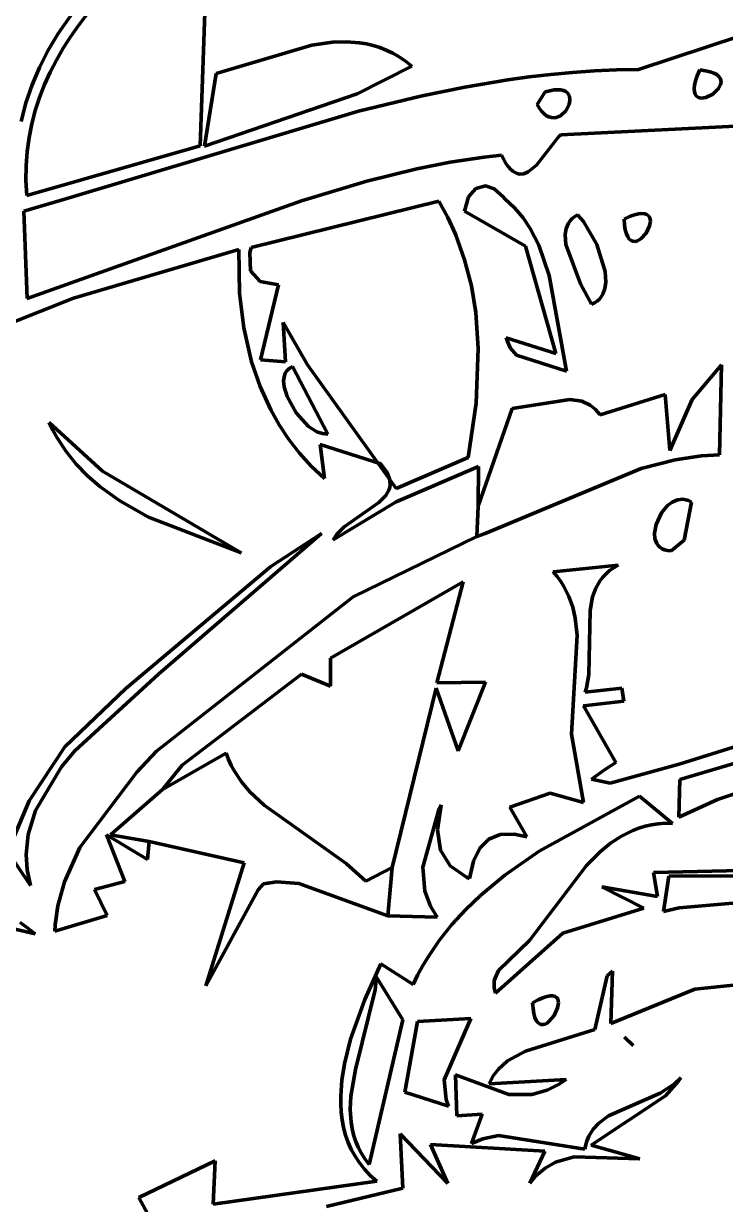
# Model space of a CAD drawing. Header units: millimetres. Extents: x 0 to 10.4, y 0 to 8.2.
# Drawn here: x 7.062 to 7.575, y 4.18 to 5.044 of the extents above; entities that cross this region are included whole.
import ezdxf

# ---------------------------------------------------------------- set-up
doc = ezdxf.new("R2010")
doc.units = ezdxf.units.MM
for name, color, linetype, lineweight in [('color#000000ff', 7, 'CONTINUOUS', 100), ('color#929292ff', 7, 'CONTINUOUS', 100), ('color#ffffffff', 7, 'CONTINUOUS', 100)]:
    doc.layers.add(name, color=color, linetype=linetype, lineweight=lineweight)

msp = doc.modelspace()

# ---------------------------------------------------------------- linework, layer by layer
at = {"layer": 'color#000000ff'}
for p, q in [((7.19084, 4.95474), (7.19526, 5.08008)), ((7.08698, 5.03681), (7.09914, 5.05427)), ((7.10807, 5.05089), (7.10192, 5.04283)), ((7.10192, 5.04283), (7.09613, 5.03458)), ((7.07979, 5.02467), (7.08698, 5.03681)), ((7.09613, 5.03458), (7.09071, 5.02613)), ((7.28767, 5.03056), (7.27253, 5.02838)), ((7.2977, 5.03091), (7.28767, 5.03056)), ((7.30763, 5.03018), (7.2977, 5.03091)), ((7.31255, 5.02936), (7.30763, 5.03018)), ((7.31744, 5.0282), (7.31255, 5.02936)), ((7.58632, 5.03517), (7.51159, 5.01068)), ((7.07342, 5.01216), (7.07979, 5.02467)), ((7.09071, 5.02613), (7.0857, 5.01747)), ((7.27253, 5.02838), (7.20253, 5.0077)), ((7.3223, 5.02669), (7.31744, 5.0282)), ((7.32712, 5.02481), (7.3223, 5.02669)), ((7.33189, 5.02253), (7.32712, 5.02481)), ((7.33662, 5.01983), (7.33189, 5.02253)), ((7.06796, 4.99929), (7.07342, 5.01216)), ((7.0857, 5.01747), (7.08112, 5.0086)), ((7.3058, 4.99267), (7.34592, 5.01309)), ((7.3413, 5.01669), (7.33662, 5.01983)), ((7.34592, 5.01309), (7.3413, 5.01669)), ((7.08112, 5.0086), (7.077, 4.99952)), ((7.20253, 5.0077), (7.1941, 4.95445)), ((7.43176, 5.00513), (7.41597, 5.00296)), ((7.44759, 5.00697), (7.43176, 5.00513)), ((7.46349, 5.00846), (7.44759, 5.00697)), ((7.47946, 5.00959), (7.46349, 5.00846)), ((7.49549, 5.01034), (7.47946, 5.00959)), ((7.51159, 5.01068), (7.49549, 5.01034)), ((7.06348, 4.98608), (7.06796, 4.99929)), ((7.077, 4.99952), (7.07337, 4.99021)), ((7.38457, 4.99771), (7.35337, 4.99138)), ((7.41597, 5.00296), (7.38457, 4.99771)), ((7.44336, 4.99415), (7.44689, 4.99509)), ((7.44689, 4.99509), (7.44999, 4.99563)), ((7.44999, 4.99563), (7.45268, 4.99581)), ((7.45268, 4.99581), (7.45497, 4.99564)), ((7.45497, 4.99564), (7.45689, 4.99518)), ((7.45689, 4.99518), (7.45845, 4.99445)), ((7.06005, 4.97255), (7.06348, 4.98608)), ((7.07337, 4.99021), (7.07026, 4.98068)), ((7.1941, 4.95445), (7.3058, 4.99267)), ((7.35337, 4.99138), (7.30687, 4.98021)), ((7.43764, 4.98493), (7.44336, 4.99415)), ((7.45845, 4.99445), (7.45967, 4.99349)), ((7.45967, 4.99349), (7.46057, 4.99234)), ((7.46057, 4.99234), (7.46116, 4.99102)), ((7.46152, 4.98806), (7.46088, 4.98486)), ((7.46116, 4.99102), (7.46152, 4.98806)), ((7.07026, 4.98068), (7.0677, 4.97091)), ((7.30687, 4.98021), (7.09255, 4.91589)), ((7.43926, 4.9821), (7.43764, 4.98493)), ((7.44095, 4.97982), (7.43926, 4.9821)), ((7.44268, 4.97804), (7.44095, 4.97982)), ((7.44443, 4.97673), (7.44268, 4.97804)), ((7.45839, 4.98028), (7.45449, 4.97676)), ((7.46088, 4.98486), (7.45839, 4.98028)), ((7.0677, 4.97091), (7.06571, 4.9609)), ((7.44619, 4.97586), (7.44443, 4.97673)), ((7.44794, 4.97538), (7.44619, 4.97586)), ((7.44967, 4.97527), (7.44794, 4.97538)), ((7.45135, 4.97548), (7.44967, 4.97527)), ((7.45449, 4.97676), (7.45135, 4.97548)), ((7.45475, 4.9627), (7.60858, 4.97042)), ((7.06571, 4.9609), (7.06432, 4.95064)), ((7.437, 4.94065), (7.4535, 4.96148)), ((7.4535, 4.96148), (7.45475, 4.9627)), ((7.06403, 4.91833), (7.19084, 4.95474)), ((7.06432, 4.95064), (7.06356, 4.94013)), ((7.37396, 4.94273), (7.3988, 4.94649)), ((7.3988, 4.94649), (7.41134, 4.94793)), ((7.41134, 4.94793), (7.41304, 4.94465)), ((7.41304, 4.94465), (7.41472, 4.94187)), ((7.06356, 4.94013), (7.06345, 4.92936)), ((7.313, 4.92896), (7.3494, 4.93791)), ((7.3494, 4.93791), (7.37396, 4.94273)), ((7.41472, 4.94187), (7.4164, 4.93955)), ((7.4164, 4.93955), (7.41807, 4.93767)), ((7.41807, 4.93767), (7.41972, 4.93621)), ((7.41972, 4.93621), (7.42136, 4.93514)), ((7.42136, 4.93514), (7.42299, 4.93443)), ((7.42299, 4.93443), (7.4246, 4.93408)), ((7.4246, 4.93408), (7.42779, 4.93429)), ((7.42779, 4.93429), (7.43092, 4.93559)), ((7.43092, 4.93559), (7.437, 4.94065)), ((7.06345, 4.92936), (7.06403, 4.91833)), ((7.26515, 4.91448), (7.313, 4.92896)), ((7.38729, 4.91728), (7.38443, 4.90691)), ((7.39265, 4.92356), (7.38729, 4.91728)), ((7.39965, 4.92538), (7.39265, 4.92356)), ((7.40609, 4.92323), (7.39965, 4.92538)), ((7.41256, 4.9175), (7.40609, 4.92323)), ((7.41381, 4.91591), (7.41256, 4.9175)), ((7.09255, 4.91589), (7.06198, 4.90703)), ((7.06445, 4.84301), (7.26515, 4.91448)), ((7.36563, 4.91428), (7.22813, 4.88033)), ((7.37214, 4.90232), (7.36563, 4.91428)), ((7.42102, 4.90924), (7.41381, 4.91591)), ((7.42721, 4.90203), (7.42102, 4.90924)), ((7.06198, 4.90703), (7.06445, 4.84301)), ((7.37773, 4.89011), (7.37214, 4.90232)), ((7.38443, 4.90691), (7.42892, 4.8812)), ((7.43247, 4.89433), (7.42721, 4.90203)), ((7.46175, 4.89995), (7.46053, 4.89819)), ((7.46325, 4.90155), (7.46175, 4.89995)), ((7.46503, 4.90299), (7.46325, 4.90155)), ((7.46712, 4.90426), (7.46503, 4.90299)), ((7.47145, 4.89928), (7.46712, 4.90426)), ((7.50518, 4.90289), (7.50108, 4.90109)), ((7.50108, 4.90109), (7.50143, 4.89678)), ((7.50871, 4.90413), (7.50518, 4.90289)), ((7.51171, 4.90485), (7.50871, 4.90413)), ((7.51422, 4.9051), (7.51171, 4.90485)), ((7.51625, 4.90494), (7.51422, 4.9051)), ((7.51784, 4.9044), (7.51625, 4.90494)), ((7.51902, 4.90354), (7.51784, 4.9044)), ((7.51982, 4.9024), (7.51902, 4.90354)), ((7.52027, 4.90104), (7.51982, 4.9024)), ((7.52039, 4.8995), (7.52027, 4.90104)), ((7.43884, 4.88199), (7.43247, 4.89433)), ((7.45886, 4.89427), (7.45811, 4.88987)), ((7.46053, 4.89819), (7.45886, 4.89427)), ((7.48121, 4.88244), (7.47145, 4.89928)), ((7.50143, 4.89678), (7.50202, 4.89322)), ((7.50202, 4.89322), (7.50283, 4.89036)), ((7.51723, 4.89085), (7.5198, 4.89609)), ((7.5198, 4.89609), (7.52039, 4.8995)), ((7.38447, 4.87139), (7.37773, 4.89011)), ((7.45811, 4.88987), (7.45848, 4.88261)), ((7.45848, 4.88261), (7.46918, 4.85383)), ((7.48725, 4.86283), (7.48121, 4.88244)), ((7.50283, 4.89036), (7.50382, 4.88814)), ((7.50382, 4.88814), (7.50496, 4.88652)), ((7.50496, 4.88652), (7.50622, 4.88544)), ((7.50622, 4.88544), (7.50758, 4.88487)), ((7.50758, 4.88487), (7.50901, 4.88476)), ((7.50901, 4.88476), (7.51046, 4.88505)), ((7.51046, 4.88505), (7.51336, 4.88664)), ((7.51336, 4.88664), (7.51723, 4.89085)), ((7.21928, 4.87897), (7.09813, 4.84314)), ((7.21982, 4.84689), (7.21928, 4.87897)), ((7.22813, 4.88033), (7.22736, 4.87661)), ((7.22736, 4.87661), (7.22785, 4.86324)), ((7.42892, 4.8812), (7.45127, 4.80273)), ((7.44625, 4.85982), (7.43884, 4.88199)), ((7.38937, 4.85225), (7.38447, 4.87139)), ((7.22785, 4.86324), (7.23482, 4.85541)), ((7.45889, 4.7898), (7.44625, 4.85982)), ((7.4877, 4.85497), (7.48725, 4.86283)), ((7.23482, 4.85541), (7.24827, 4.85311)), ((7.24827, 4.85311), (7.23506, 4.79811)), ((7.39258, 4.83277), (7.38937, 4.85225)), ((7.46918, 4.85383), (7.47731, 4.83895)), ((7.48553, 4.84607), (7.48705, 4.85024)), ((7.48705, 4.85024), (7.4877, 4.85497)), ((7.09813, 4.84314), (7.04932, 4.8237)), ((7.22291, 4.82146), (7.21982, 4.84689)), ((7.47731, 4.83895), (7.47951, 4.83993)), ((7.47951, 4.83993), (7.48142, 4.84115)), ((7.48142, 4.84115), (7.48305, 4.84259)), ((7.48305, 4.84259), (7.48441, 4.84423)), ((7.48441, 4.84423), (7.48553, 4.84607)), ((7.39446, 4.80643), (7.39258, 4.83277)), ((7.2533, 4.79654), (7.25156, 4.82544)), ((7.25156, 4.82544), (7.26959, 4.79434)), ((7.22861, 4.79665), (7.22291, 4.82146)), ((7.45127, 4.80273), (7.41495, 4.81428)), ((7.41495, 4.81428), (7.41548, 4.81218)), ((7.39284, 4.7665), (7.39446, 4.80643)), ((7.41548, 4.81218), (7.4178, 4.80681)), ((7.4178, 4.80681), (7.4224, 4.80152)), ((7.23473, 4.77868), (7.22861, 4.79665)), ((7.23506, 4.79811), (7.2533, 4.79654)), ((7.4224, 4.80152), (7.45889, 4.7898)), ((7.25319, 4.78827), (7.25255, 4.78655)), ((7.2541, 4.7898), (7.25319, 4.78827)), ((7.25529, 4.79114), (7.2541, 4.7898)), ((7.25677, 4.79225), (7.25529, 4.79114)), ((7.25856, 4.79313), (7.25677, 4.79225)), ((7.28429, 4.74382), (7.25856, 4.79313)), ((7.26959, 4.79434), (7.33436, 4.704)), ((7.57235, 4.79457), (7.55096, 4.76904)), ((7.57101, 4.7286), (7.57235, 4.79457)), ((7.24253, 4.76144), (7.23473, 4.77868)), ((7.25255, 4.78655), (7.25202, 4.78266)), ((7.25202, 4.78266), (7.2524, 4.77829)), ((7.2524, 4.77829), (7.25448, 4.77119)), ((7.25448, 4.77119), (7.26108, 4.75926)), ((7.5311, 4.77276), (7.48358, 4.75792)), ((7.53469, 4.73183), (7.5311, 4.77276)), ((7.24871, 4.75043), (7.24253, 4.76144)), ((7.38692, 4.72668), (7.39284, 4.7665)), ((7.41917, 4.76259), (7.39425, 4.69099)), ((7.46137, 4.76911), (7.41917, 4.76259)), ((7.47017, 4.76776), (7.46137, 4.76911)), ((7.47628, 4.76489), (7.47017, 4.76776)), ((7.48006, 4.76191), (7.47628, 4.76489)), ((7.48358, 4.75792), (7.48006, 4.76191)), ((7.55096, 4.76904), (7.53469, 4.73183)), ((7.26108, 4.75926), (7.27023, 4.74938)), ((7.08048, 4.75213), (7.11949, 4.71663)), ((7.0832, 4.74652), (7.08048, 4.75213)), ((7.08617, 4.74113), (7.0832, 4.74652)), ((7.25571, 4.73987), (7.24871, 4.75043)), ((7.27023, 4.74938), (7.27628, 4.7455)), ((7.27628, 4.7455), (7.28034, 4.74409)), ((7.28034, 4.74409), (7.28429, 4.74382)), ((7.09281, 4.731), (7.08617, 4.74113)), ((7.26354, 4.72979), (7.25571, 4.73987)), ((7.32309, 4.72195), (7.27864, 4.73619)), ((7.27864, 4.73619), (7.28185, 4.71131)), ((7.10031, 4.7217), (7.09281, 4.731)), ((7.27225, 4.72026), (7.26354, 4.72979)), ((7.53859, 4.72499), (7.55787, 4.72782)), ((7.55787, 4.72782), (7.57101, 4.7286)), ((7.10859, 4.71316), (7.10031, 4.7217)), ((7.28185, 4.71131), (7.27225, 4.72026)), ((7.32539, 4.71908), (7.32309, 4.72195)), ((7.32718, 4.71637), (7.32539, 4.71908)), ((7.3947, 4.71997), (7.33424, 4.69427)), ((7.33436, 4.704), (7.38692, 4.72668)), ((7.39425, 4.69099), (7.3947, 4.71997)), ((7.39937, 4.67101), (7.51355, 4.71861)), ((7.51355, 4.71861), (7.53859, 4.72499)), ((7.11756, 4.70534), (7.10859, 4.71316)), ((7.11949, 4.71663), (7.22089, 4.65678)), ((7.32851, 4.71378), (7.32718, 4.71637)), ((7.32938, 4.71133), (7.32851, 4.71378)), ((7.32984, 4.709), (7.32938, 4.71133)), ((7.13213, 4.69485), (7.11756, 4.70534)), ((7.32682, 4.69885), (7.32898, 4.70265)), ((7.32898, 4.70265), (7.32961, 4.70467)), ((7.32961, 4.70467), (7.3299, 4.70678)), ((7.3299, 4.70678), (7.32984, 4.709)), ((7.15317, 4.68287), (7.13213, 4.69485)), ((7.33424, 4.69427), (7.28826, 4.66643)), ((7.29635, 4.67597), (7.32179, 4.69365)), ((7.32179, 4.69365), (7.32682, 4.69885)), ((7.5364, 4.69399), (7.53292, 4.6914)), ((7.54019, 4.6956), (7.5364, 4.69399)), ((7.54217, 4.69597), (7.54019, 4.6956)), ((7.54419, 4.69602), (7.54217, 4.69597)), ((7.54625, 4.69573), (7.54419, 4.69602)), ((7.54504, 4.66625), (7.55039, 4.69398)), ((7.54832, 4.69505), (7.54625, 4.69573)), ((7.55039, 4.69398), (7.54832, 4.69505)), ((7.52848, 4.68616), (7.5245, 4.67772)), ((7.53292, 4.6914), (7.52848, 4.68616)), ((7.22089, 4.65678), (7.15317, 4.68287)), ((7.29084, 4.67048), (7.29635, 4.67597)), ((7.5245, 4.67772), (7.52338, 4.67124)), ((7.27974, 4.67091), (7.16042, 4.568)), ((7.24271, 4.64687), (7.27974, 4.67091)), ((7.28826, 4.66643), (7.29084, 4.67048)), ((7.30295, 4.62455), (7.39334, 4.6687)), ((7.39334, 4.6687), (7.39937, 4.67101)), ((7.52338, 4.67124), (7.5237, 4.66723)), ((7.5237, 4.66723), (7.52498, 4.66373)), ((7.52498, 4.66373), (7.52601, 4.66224)), ((7.52601, 4.66224), (7.52731, 4.66094)), ((7.52731, 4.66094), (7.5289, 4.65988)), ((7.5289, 4.65988), (7.53079, 4.65908)), ((7.53079, 4.65908), (7.53298, 4.65856)), ((7.53298, 4.65856), (7.5355, 4.65835)), ((7.5355, 4.65835), (7.54504, 4.66625)), ((7.13655, 4.55746), (7.24271, 4.64687)), ((7.49688, 4.64784), (7.44921, 4.64293)), ((7.44921, 4.64293), (7.45213, 4.63949)), ((7.48561, 4.63916), (7.48792, 4.6416)), ((7.48792, 4.6416), (7.49056, 4.64387)), ((7.49056, 4.64387), (7.49354, 4.64596)), ((7.49354, 4.64596), (7.49688, 4.64784)), ((7.38335, 4.63558), (7.28642, 4.57988)), ((7.36422, 4.56182), (7.38335, 4.63558)), ((7.45213, 4.63949), (7.45474, 4.63595)), ((7.45474, 4.63595), (7.45705, 4.63233)), ((7.45705, 4.63233), (7.46082, 4.62485)), ((7.48039, 4.63092), (7.48359, 4.63656)), ((7.48359, 4.63656), (7.48561, 4.63916)), ((7.15904, 4.51176), (7.30295, 4.62455)), ((7.46082, 4.62485), (7.46358, 4.61709)), ((7.47622, 4.61477), (7.47814, 4.62476)), ((7.47814, 4.62476), (7.48039, 4.63092)), ((7.46358, 4.61709), (7.46545, 4.6091)), ((7.47524, 4.56793), (7.47622, 4.61477)), ((7.46545, 4.6091), (7.46686, 4.59673)), ((7.46686, 4.59673), (7.46272, 4.52422)), ((7.28642, 4.57988), (7.28638, 4.55934)), ((7.16042, 4.568), (7.09923, 4.51188)), ((7.26512, 4.56803), (7.17768, 4.50156)), ((7.28638, 4.55934), (7.26512, 4.56803)), ((7.47362, 4.55802), (7.47524, 4.56793)), ((7.09192, 4.51495), (7.13655, 4.55746)), ((7.33145, 4.42655), (7.36371, 4.55787)), ((7.36371, 4.55787), (7.3798, 4.51189)), ((7.39984, 4.56229), (7.36422, 4.56182)), ((7.3798, 4.51189), (7.39984, 4.56229)), ((7.47273, 4.55492), (7.47362, 4.55802)), ((7.49951, 4.55781), (7.47273, 4.55492)), ((7.50099, 4.54834), (7.49951, 4.55781)), ((7.70957, 4.55517), (7.5414, 4.50211)), ((7.47136, 4.54493), (7.50099, 4.54834)), ((7.4951, 4.50335), (7.47136, 4.54493)), ((7.46272, 4.52422), (7.47155, 4.4741)), ((7.06592, 4.47545), (7.09192, 4.51495)), ((7.09923, 4.51188), (7.08951, 4.50032)), ((7.14451, 4.49636), (7.15904, 4.51176)), ((7.48752, 4.49855), (7.4951, 4.50335)), ((7.5414, 4.50211), (7.49099, 4.48838)), ((7.54201, 4.49107), (7.59637, 4.50708)), ((7.08951, 4.50032), (7.07043, 4.46824)), ((7.10286, 4.44122), (7.14451, 4.49636)), ((7.17768, 4.50156), (7.16342, 4.48371)), ((7.47725, 4.49124), (7.48752, 4.49855)), ((7.49099, 4.48838), (7.47725, 4.49124)), ((7.54122, 4.4635), (7.54201, 4.49107)), ((7.62077, 4.49332), (7.56949, 4.4763)), ((7.16342, 4.48371), (7.12538, 4.45056)), ((7.44701, 4.48088), (7.41747, 4.47085)), ((7.43894, 4.43861), (7.51239, 4.47867)), ((7.47155, 4.4741), (7.44701, 4.48088)), ((7.51239, 4.47867), (7.53645, 4.45889)), ((7.56949, 4.4763), (7.54122, 4.4635)), ((7.05474, 4.44915), (7.06592, 4.47545)), ((7.07043, 4.46824), (7.06512, 4.45072)), ((7.36594, 4.46977), (7.35382, 4.42678)), ((7.36449, 4.45425), (7.36723, 4.47242)), ((7.36723, 4.47242), (7.36594, 4.46977)), ((7.41747, 4.47085), (7.43002, 4.44901)), ((7.53121, 4.45892), (7.52615, 4.45858)), ((7.53645, 4.45889), (7.53121, 4.45892)), ((7.06512, 4.45072), (7.06361, 4.4361)), ((7.15237, 4.43247), (7.12243, 4.45043)), ((7.12243, 4.45043), (7.13577, 4.41627)), ((7.12538, 4.45056), (7.15359, 4.44555)), ((7.36668, 4.43937), (7.36449, 4.45425)), ((7.41044, 4.45066), (7.4021, 4.44726)), ((7.42059, 4.45097), (7.41044, 4.45066)), ((7.43002, 4.44901), (7.42059, 4.45097)), ((7.50756, 4.45378), (7.49917, 4.44958)), ((7.51197, 4.45546), (7.50756, 4.45378)), ((7.51654, 4.45683), (7.51197, 4.45546)), ((7.52126, 4.45787), (7.51654, 4.45683)), ((7.52615, 4.45858), (7.52126, 4.45787)), ((7.06679, 4.4133), (7.04677, 4.44315)), ((7.15359, 4.44555), (7.15237, 4.43247)), ((7.4021, 4.44726), (7.39557, 4.44079)), ((7.4913, 4.44438), (7.4839, 4.43832)), ((7.49917, 4.44958), (7.4913, 4.44438)), ((7.06361, 4.4361), (7.06432, 4.42482)), ((7.09157, 4.41613), (7.10286, 4.44122)), ((7.37379, 4.4278), (7.36668, 4.43937)), ((7.39557, 4.44079), (7.39085, 4.43124)), ((7.4138, 4.42097), (7.43894, 4.43861)), ((7.4839, 4.43832), (7.47355, 4.42796)), ((7.06432, 4.42482), (7.06679, 4.4133)), ((7.32818, 4.39117), (7.33145, 4.42655)), ((7.35382, 4.42678), (7.35538, 4.40936)), ((7.38581, 4.41952), (7.37379, 4.4278)), ((7.39085, 4.43124), (7.38794, 4.41861)), ((7.47355, 4.42796), (7.4318, 4.37316)), ((7.52276, 4.42297), (7.64161, 4.42566)), ((7.08674, 4.39845), (7.09157, 4.41613)), ((7.13577, 4.41627), (7.1135, 4.41045)), ((7.38794, 4.41861), (7.38581, 4.41952)), ((7.39623, 4.40638), (7.4138, 4.42097)), ((7.5255, 4.40536), (7.52276, 4.42297)), ((7.53389, 4.42017), (7.52987, 4.39431)), ((7.62365, 4.4205), (7.53389, 4.42017)), ((7.07012, 4.37796), (6.91983, 4.41335)), ((7.1135, 4.41045), (7.12284, 4.39134)), ((7.35538, 4.40936), (7.35943, 4.39817)), ((7.5156, 4.39672), (7.48483, 4.41253)), ((7.48483, 4.41253), (7.5255, 4.40536)), ((7.54146, 4.39717), (7.7008, 4.41082)), ((7.08482, 4.38469), (7.08674, 4.39845)), ((7.38532, 4.39594), (7.39623, 4.40638)), ((7.12284, 4.39134), (7.08453, 4.38)), ((7.3643, 4.39013), (7.32818, 4.39117)), ((7.35943, 4.39817), (7.3643, 4.39013)), ((7.37515, 4.38488), (7.38532, 4.39594)), ((7.45642, 4.37862), (7.5156, 4.39672)), ((7.52987, 4.39431), (7.54146, 4.39717)), ((7.05926, 4.38627), (7.06477, 4.3823)), ((7.06477, 4.3823), (7.07012, 4.37796)), ((7.08453, 4.38), (7.08482, 4.38469)), ((7.36582, 4.37318), (7.37515, 4.38488)), ((7.35742, 4.36079), (7.36582, 4.37318)), ((7.40715, 4.33453), (7.45642, 4.37862)), ((7.4318, 4.37316), (7.40917, 4.3511)), ((7.31141, 4.32994), (7.32325, 4.35619)), ((7.32325, 4.35619), (7.34679, 4.34084)), ((7.3536, 4.35433), (7.35742, 4.36079)), ((7.34679, 4.34084), (7.35006, 4.34768)), ((7.35006, 4.34768), (7.3536, 4.35433)), ((7.40917, 4.3511), (7.40613, 4.34393)), ((7.48885, 4.34734), (7.47978, 4.30806)), ((7.49267, 4.35068), (7.48885, 4.34734)), ((7.49138, 4.31248), (7.49267, 4.35068)), ((7.637, 4.34661), (7.55284, 4.33744)), ((7.32006, 4.34636), (7.31908, 4.33712)), ((7.33921, 4.31508), (7.32006, 4.34636)), ((7.40613, 4.34393), (7.40616, 4.33861)), ((7.40616, 4.33861), (7.40715, 4.33453)), ((7.30101, 4.30095), (7.31141, 4.32994)), ((7.31908, 4.33712), (7.30456, 4.27873)), ((7.43823, 4.32978), (7.43421, 4.32765)), ((7.44169, 4.3313), (7.43823, 4.32978)), ((7.44464, 4.33225), (7.44169, 4.3313)), ((7.44709, 4.33269), (7.44464, 4.33225)), ((7.44908, 4.33267), (7.44709, 4.33269)), ((7.45064, 4.33224), (7.44908, 4.33267)), ((7.45179, 4.33145), (7.45064, 4.33224)), ((7.45256, 4.33035), (7.45179, 4.33145)), ((7.45299, 4.329), (7.45256, 4.33035)), ((7.55284, 4.33744), (7.49138, 4.31248)), ((7.43421, 4.32765), (7.43453, 4.32329)), ((7.43453, 4.32329), (7.43509, 4.3197)), ((7.44996, 4.31839), (7.4525, 4.32392)), ((7.4525, 4.32392), (7.45311, 4.32744)), ((7.45311, 4.32744), (7.45299, 4.329)), ((7.31459, 4.20922), (7.33921, 4.31508)), ((7.35002, 4.31382), (7.34078, 4.26215)), ((7.38888, 4.31609), (7.35002, 4.31382)), ((7.36957, 4.27109), (7.38888, 4.31609)), ((7.43509, 4.3197), (7.43586, 4.31684)), ((7.43586, 4.31684), (7.43681, 4.31465)), ((7.43681, 4.31465), (7.43792, 4.31308)), ((7.43792, 4.31308), (7.43915, 4.31208)), ((7.43915, 4.31208), (7.44048, 4.3116)), ((7.4433, 4.31198), (7.44474, 4.31275)), ((7.44474, 4.31275), (7.44615, 4.31382)), ((7.44615, 4.31382), (7.44996, 4.31839)), ((7.47978, 4.30806), (7.42899, 4.29227)), ((7.44048, 4.3116), (7.44187, 4.31158)), ((7.44187, 4.31158), (7.4433, 4.31198)), ((7.29653, 4.28297), (7.30101, 4.30095)), ((7.42899, 4.29227), (7.41574, 4.28498)), ((7.29462, 4.27098), (7.29653, 4.28297)), ((7.30456, 4.27873), (7.30123, 4.25918)), ((7.40912, 4.27893), (7.40542, 4.27403)), ((7.41574, 4.28498), (7.40912, 4.27893)), ((7.29377, 4.25912), (7.29462, 4.27098)), ((7.371, 4.25686), (7.36957, 4.27109)), ((7.4167, 4.26042), (7.37771, 4.27492)), ((7.37771, 4.27492), (7.37875, 4.24476)), ((7.40542, 4.27403), (7.40239, 4.26832)), ((7.40239, 4.26832), (7.45865, 4.27146)), ((7.45865, 4.27146), (7.45323, 4.26776)), ((7.54092, 4.27021), (7.53134, 4.25937)), ((7.53807, 4.26838), (7.54258, 4.27274)), ((7.54258, 4.27274), (7.54092, 4.27021)), ((7.34078, 4.26215), (7.37261, 4.25197)), ((7.43374, 4.26056), (7.4167, 4.26042)), ((7.44496, 4.26364), (7.43374, 4.26056)), ((7.45323, 4.26776), (7.44496, 4.26364)), ((7.48968, 4.24473), (7.52753, 4.26153)), ((7.52753, 4.26153), (7.53807, 4.26838)), ((7.2938, 4.25328), (7.29377, 4.25912)), ((7.29414, 4.24751), (7.2938, 4.25328)), ((7.30123, 4.25918), (7.30075, 4.24958)), ((7.37261, 4.25197), (7.371, 4.25686)), ((7.53134, 4.25937), (7.47715, 4.22328)), ((7.29484, 4.24182), (7.29414, 4.24751)), ((7.30075, 4.24958), (7.30133, 4.24016)), ((7.37875, 4.24476), (7.39735, 4.24599)), ((7.39735, 4.24599), (7.38944, 4.22451)), ((7.48257, 4.23941), (7.48968, 4.24473)), ((7.2959, 4.23624), (7.29484, 4.24182)), ((7.29736, 4.23078), (7.2959, 4.23624)), ((7.30133, 4.24016), (7.30208, 4.23553)), ((7.30208, 4.23553), (7.30317, 4.23096)), ((7.47544, 4.22995), (7.47862, 4.23508)), ((7.47862, 4.23508), (7.48257, 4.23941)), ((7.29922, 4.22545), (7.29736, 4.23078)), ((7.30317, 4.23096), (7.30463, 4.22646)), ((7.30463, 4.22646), (7.30647, 4.22203)), ((7.37219, 4.19527), (7.33734, 4.23159)), ((7.33734, 4.23159), (7.33914, 4.19198)), ((7.38944, 4.22451), (7.39786, 4.22809)), ((7.39786, 4.22809), (7.40921, 4.23041)), ((7.40921, 4.23041), (7.47239, 4.2205)), ((7.47316, 4.22391), (7.47418, 4.22705)), ((7.47418, 4.22705), (7.47544, 4.22995)), ((7.30151, 4.22027), (7.29922, 4.22545)), ((7.30425, 4.21524), (7.30151, 4.22027)), ((7.30647, 4.22203), (7.30873, 4.21767)), ((7.30873, 4.21767), (7.31142, 4.2134)), ((7.44321, 4.21897), (7.35953, 4.22376)), ((7.35953, 4.22376), (7.37219, 4.19527)), ((7.43215, 4.19562), (7.44321, 4.21897)), ((7.47239, 4.2205), (7.47316, 4.22391)), ((7.47715, 4.22328), (7.51274, 4.21348)), ((7.14594, 4.18519), (7.20181, 4.21192)), ((7.20181, 4.21192), (7.20033, 4.18028)), ((7.30746, 4.21039), (7.30425, 4.21524)), ((7.31117, 4.20573), (7.30746, 4.21039)), ((7.31142, 4.2134), (7.31459, 4.20922)), ((7.45087, 4.21082), (7.44327, 4.20658)), ((7.46471, 4.21476), (7.45087, 4.21082)), ((7.51274, 4.21348), (7.46471, 4.21476)), ((7.31538, 4.20127), (7.31117, 4.20573)), ((7.32013, 4.19702), (7.31538, 4.20127)), ((7.43634, 4.20064), (7.43215, 4.19562)), ((7.44327, 4.20658), (7.43634, 4.20064)), ((7.20033, 4.18028), (7.32013, 4.19702)), ((7.33914, 4.19198), (7.28326, 4.17849)), ((7.15399, 4.17018), (7.14594, 4.18519))]:
    msp.add_line(p, q, dxfattribs=at)
at = {"layer": 'color#929292ff'}
for p, q in [((7.55349, 5.00228), (7.55473, 5.00599)), ((7.55473, 5.00599), (7.55651, 5.01028)), ((7.55651, 5.01028), (7.56064, 5.00973)), ((7.56064, 5.00973), (7.56404, 5.00894)), ((7.56404, 5.00894), (7.56678, 5.00796)), ((7.56678, 5.00796), (7.56889, 5.00682)), ((7.56889, 5.00682), (7.57043, 5.00553)), ((7.57043, 5.00553), (7.57144, 5.00413)), ((7.57144, 5.00413), (7.57196, 5.00266)), ((7.55248, 4.99645), (7.55276, 4.9991)), ((7.55262, 4.99427), (7.55248, 4.99645)), ((7.55276, 4.9991), (7.55349, 5.00228)), ((7.57019, 4.99657), (7.5661, 4.99263)), ((7.57176, 4.9996), (7.57019, 4.99657)), ((7.57206, 5.00114), (7.57176, 4.9996)), ((7.57196, 5.00266), (7.57206, 5.00114)), ((7.55311, 4.99255), (7.55262, 4.99427)), ((7.55392, 4.99126), (7.55311, 4.99255)), ((7.55499, 4.99036), (7.55392, 4.99126)), ((7.55629, 4.98982), (7.55499, 4.99036)), ((7.55776, 4.98962), (7.55629, 4.98982)), ((7.56104, 4.99011), (7.55776, 4.98962)), ((7.5661, 4.99263), (7.56104, 4.99011)), ((7.38443, 4.90691), (7.38729, 4.91728)), ((7.38729, 4.91728), (7.39265, 4.92356)), ((7.39265, 4.92356), (7.39965, 4.92538)), ((7.39965, 4.92538), (7.40609, 4.92323)), ((7.40609, 4.92323), (7.41256, 4.9175)), ((7.41256, 4.9175), (7.41381, 4.91591)), ((7.41381, 4.91591), (7.42102, 4.90924)), ((7.42102, 4.90924), (7.42721, 4.90203)), ((7.42892, 4.8812), (7.38443, 4.90691)), ((7.42721, 4.90203), (7.43247, 4.89433)), ((7.46053, 4.89819), (7.46175, 4.89995)), ((7.46175, 4.89995), (7.46325, 4.90155)), ((7.46325, 4.90155), (7.46503, 4.90299)), ((7.46503, 4.90299), (7.46712, 4.90426)), ((7.46712, 4.90426), (7.47145, 4.89928)), ((7.50108, 4.90109), (7.50518, 4.90289)), ((7.50143, 4.89678), (7.50108, 4.90109)), ((7.50518, 4.90289), (7.50871, 4.90413)), ((7.50871, 4.90413), (7.51171, 4.90485)), ((7.51171, 4.90485), (7.51422, 4.9051)), ((7.51422, 4.9051), (7.51625, 4.90494)), ((7.51625, 4.90494), (7.51784, 4.9044)), ((7.51784, 4.9044), (7.51902, 4.90354)), ((7.51902, 4.90354), (7.51982, 4.9024)), ((7.51982, 4.9024), (7.52027, 4.90104)), ((7.52027, 4.90104), (7.52039, 4.8995)), ((7.43247, 4.89433), (7.43884, 4.88199)), ((7.45811, 4.88987), (7.45886, 4.89427)), ((7.45886, 4.89427), (7.46053, 4.89819)), ((7.47145, 4.89928), (7.48121, 4.88244)), ((7.50202, 4.89322), (7.50143, 4.89678)), ((7.50283, 4.89036), (7.50202, 4.89322)), ((7.5198, 4.89609), (7.51723, 4.89085)), ((7.52039, 4.8995), (7.5198, 4.89609)), ((7.45848, 4.88261), (7.45811, 4.88987)), ((7.46918, 4.85383), (7.45848, 4.88261)), ((7.48121, 4.88244), (7.48725, 4.86283)), ((7.50382, 4.88814), (7.50283, 4.89036)), ((7.50496, 4.88652), (7.50382, 4.88814)), ((7.50622, 4.88544), (7.50496, 4.88652)), ((7.50758, 4.88487), (7.50622, 4.88544)), ((7.50901, 4.88476), (7.50758, 4.88487)), ((7.51046, 4.88505), (7.50901, 4.88476)), ((7.51336, 4.88664), (7.51046, 4.88505)), ((7.51723, 4.89085), (7.51336, 4.88664)), ((7.45127, 4.80273), (7.42892, 4.8812)), ((7.43884, 4.88199), (7.44625, 4.85982)), ((7.44625, 4.85982), (7.45889, 4.7898)), ((7.48725, 4.86283), (7.4877, 4.85497)), ((7.47731, 4.83895), (7.46918, 4.85383)), ((7.48705, 4.85024), (7.48553, 4.84607)), ((7.4877, 4.85497), (7.48705, 4.85024)), ((7.47951, 4.83993), (7.47731, 4.83895)), ((7.48142, 4.84115), (7.47951, 4.83993)), ((7.48305, 4.84259), (7.48142, 4.84115)), ((7.48441, 4.84423), (7.48305, 4.84259)), ((7.48553, 4.84607), (7.48441, 4.84423)), ((7.41548, 4.81218), (7.41495, 4.81428)), ((7.41495, 4.81428), (7.45127, 4.80273)), ((7.4178, 4.80681), (7.41548, 4.81218)), ((7.4224, 4.80152), (7.4178, 4.80681)), ((7.45889, 4.7898), (7.4224, 4.80152)), ((7.55096, 4.76904), (7.57235, 4.79457)), ((7.57235, 4.79457), (7.57101, 4.7286)), ((7.48358, 4.75792), (7.5311, 4.77276)), ((7.5311, 4.77276), (7.53469, 4.73183)), ((7.39425, 4.69099), (7.41917, 4.76259)), ((7.41917, 4.76259), (7.46137, 4.76911)), ((7.46137, 4.76911), (7.47017, 4.76776)), ((7.47017, 4.76776), (7.47628, 4.76489)), ((7.47628, 4.76489), (7.48006, 4.76191)), ((7.48006, 4.76191), (7.48358, 4.75792)), ((7.53469, 4.73183), (7.55096, 4.76904)), ((7.55787, 4.72782), (7.53859, 4.72499)), ((7.57101, 4.7286), (7.55787, 4.72782)), ((7.51355, 4.71861), (7.39937, 4.67101)), ((7.53859, 4.72499), (7.51355, 4.71861)), ((7.39334, 4.6687), (7.39425, 4.69099)), ((7.39937, 4.67101), (7.39334, 4.6687)), ((7.16342, 4.48371), (7.20992, 4.51025)), ((7.20992, 4.51025), (7.21169, 4.50567)), ((7.21169, 4.50567), (7.21373, 4.50129)), ((7.21373, 4.50129), (7.21602, 4.4971)), ((7.21602, 4.4971), (7.22127, 4.48927)), ((7.22127, 4.48927), (7.22733, 4.48206)), ((7.12538, 4.45056), (7.16342, 4.48371)), ((7.22733, 4.48206), (7.23765, 4.47222)), ((7.23765, 4.47222), (7.29784, 4.42946)), ((7.15359, 4.44555), (7.12538, 4.45056)), ((7.22308, 4.4299), (7.15359, 4.44555)), ((7.19518, 4.34007), (7.22308, 4.4299)), ((7.29784, 4.42946), (7.31204, 4.41647)), ((7.31204, 4.41647), (7.33145, 4.42655)), ((7.33145, 4.42655), (7.32818, 4.39117)), ((7.24706, 4.416), (7.23718, 4.41469)), ((7.26319, 4.4149), (7.24706, 4.416)), ((7.23326, 4.41034), (7.19518, 4.34007)), ((7.23718, 4.41469), (7.23326, 4.41034)), ((7.32818, 4.39117), (7.26319, 4.4149)), ((7.43421, 4.32765), (7.43823, 4.32978)), ((7.43823, 4.32978), (7.44169, 4.3313)), ((7.44169, 4.3313), (7.44464, 4.33225)), ((7.44464, 4.33225), (7.44709, 4.33269)), ((7.44709, 4.33269), (7.44908, 4.33267)), ((7.44908, 4.33267), (7.45064, 4.33224)), ((7.45064, 4.33224), (7.45179, 4.33145)), ((7.45179, 4.33145), (7.45256, 4.33035)), ((7.45256, 4.33035), (7.45299, 4.329)), ((7.43453, 4.32329), (7.43421, 4.32765)), ((7.43509, 4.3197), (7.43453, 4.32329)), ((7.4525, 4.32392), (7.44996, 4.31839)), ((7.45311, 4.32744), (7.4525, 4.32392)), ((7.45299, 4.329), (7.45311, 4.32744)), ((7.43586, 4.31684), (7.43509, 4.3197)), ((7.43681, 4.31465), (7.43586, 4.31684)), ((7.43792, 4.31308), (7.43681, 4.31465)), ((7.43915, 4.31208), (7.43792, 4.31308)), ((7.44048, 4.3116), (7.43915, 4.31208)), ((7.44474, 4.31275), (7.4433, 4.31198)), ((7.44615, 4.31382), (7.44474, 4.31275)), ((7.44996, 4.31839), (7.44615, 4.31382)), ((7.44187, 4.31158), (7.44048, 4.3116)), ((7.4433, 4.31198), (7.44187, 4.31158)), ((7.50152, 4.30233), (7.50787, 4.2962)), ((7.50236, 4.30152), (7.50152, 4.30233)), ((7.50787, 4.2962), (7.50236, 4.30152))]:
    msp.add_line(p, q, dxfattribs=at)
at = {"layer": 'color#ffffffff'}
for p, q in [((7.19526, 5.08008), (7.19084, 4.95474)), ((7.09914, 5.05427), (7.08698, 5.03681)), ((7.10192, 5.04283), (7.10807, 5.05089)), ((7.09613, 5.03458), (7.10192, 5.04283)), ((7.08698, 5.03681), (7.07979, 5.02467)), ((7.09071, 5.02613), (7.09613, 5.03458)), ((7.27253, 5.02838), (7.28767, 5.03056)), ((7.28767, 5.03056), (7.2977, 5.03091)), ((7.2977, 5.03091), (7.30763, 5.03018)), ((7.30763, 5.03018), (7.31255, 5.02936)), ((7.31255, 5.02936), (7.31744, 5.0282)), ((7.51159, 5.01068), (7.58632, 5.03517)), ((7.07979, 5.02467), (7.07342, 5.01216)), ((7.0857, 5.01747), (7.09071, 5.02613)), ((7.20253, 5.0077), (7.27253, 5.02838)), ((7.31744, 5.0282), (7.3223, 5.02669)), ((7.3223, 5.02669), (7.32712, 5.02481)), ((7.32712, 5.02481), (7.33189, 5.02253)), ((7.33189, 5.02253), (7.33662, 5.01983)), ((7.07342, 5.01216), (7.06796, 4.99929)), ((7.08112, 5.0086), (7.0857, 5.01747)), ((7.34592, 5.01309), (7.3058, 4.99267)), ((7.33662, 5.01983), (7.3413, 5.01669)), ((7.3413, 5.01669), (7.34592, 5.01309)), ((7.077, 4.99952), (7.08112, 5.0086)), ((7.1941, 4.95445), (7.20253, 5.0077)), ((7.41597, 5.00296), (7.43176, 5.00513)), ((7.43176, 5.00513), (7.44759, 5.00697)), ((7.44759, 5.00697), (7.46349, 5.00846)), ((7.46349, 5.00846), (7.47946, 5.00959)), ((7.47946, 5.00959), (7.49549, 5.01034)), ((7.49549, 5.01034), (7.51159, 5.01068)), ((7.55473, 5.00599), (7.55349, 5.00228)), ((7.55651, 5.01028), (7.55473, 5.00599)), ((7.56064, 5.00973), (7.55651, 5.01028)), ((7.56404, 5.00894), (7.56064, 5.00973)), ((7.56678, 5.00796), (7.56404, 5.00894)), ((7.56889, 5.00682), (7.56678, 5.00796)), ((7.57043, 5.00553), (7.56889, 5.00682)), ((7.57144, 5.00413), (7.57043, 5.00553)), ((7.57196, 5.00266), (7.57144, 5.00413)), ((7.06796, 4.99929), (7.06348, 4.98608)), ((7.07337, 4.99021), (7.077, 4.99952)), ((7.35337, 4.99138), (7.38457, 4.99771)), ((7.38457, 4.99771), (7.41597, 5.00296)), ((7.44689, 4.99509), (7.44336, 4.99415)), ((7.44999, 4.99563), (7.44689, 4.99509)), ((7.45268, 4.99581), (7.44999, 4.99563)), ((7.45497, 4.99564), (7.45268, 4.99581)), ((7.45689, 4.99518), (7.45497, 4.99564)), ((7.45845, 4.99445), (7.45689, 4.99518)), ((7.55276, 4.9991), (7.55248, 4.99645)), ((7.55248, 4.99645), (7.55262, 4.99427)), ((7.55349, 5.00228), (7.55276, 4.9991)), ((7.5661, 4.99263), (7.57019, 4.99657)), ((7.57019, 4.99657), (7.57176, 4.9996)), ((7.57176, 4.9996), (7.57206, 5.00114)), ((7.57206, 5.00114), (7.57196, 5.00266)), ((7.06348, 4.98608), (7.06005, 4.97255)), ((7.07026, 4.98068), (7.07337, 4.99021)), ((7.3058, 4.99267), (7.1941, 4.95445)), ((7.30687, 4.98021), (7.35337, 4.99138)), ((7.44336, 4.99415), (7.43764, 4.98493)), ((7.45967, 4.99349), (7.45845, 4.99445)), ((7.46057, 4.99234), (7.45967, 4.99349)), ((7.46116, 4.99102), (7.46057, 4.99234)), ((7.46088, 4.98486), (7.46152, 4.98806)), ((7.46152, 4.98806), (7.46116, 4.99102)), ((7.55262, 4.99427), (7.55311, 4.99255)), ((7.55311, 4.99255), (7.55392, 4.99126)), ((7.55392, 4.99126), (7.55499, 4.99036)), ((7.55499, 4.99036), (7.55629, 4.98982)), ((7.55629, 4.98982), (7.55776, 4.98962)), ((7.55776, 4.98962), (7.56104, 4.99011)), ((7.56104, 4.99011), (7.5661, 4.99263)), ((7.0677, 4.97091), (7.07026, 4.98068)), ((7.09255, 4.91589), (7.30687, 4.98021)), ((7.43764, 4.98493), (7.43926, 4.9821)), ((7.43926, 4.9821), (7.44095, 4.97982)), ((7.44095, 4.97982), (7.44268, 4.97804)), ((7.44268, 4.97804), (7.44443, 4.97673)), ((7.45449, 4.97676), (7.45839, 4.98028)), ((7.45839, 4.98028), (7.46088, 4.98486)), ((7.06571, 4.9609), (7.0677, 4.97091)), ((7.44443, 4.97673), (7.44619, 4.97586)), ((7.44619, 4.97586), (7.44794, 4.97538)), ((7.44794, 4.97538), (7.44967, 4.97527)), ((7.44967, 4.97527), (7.45135, 4.97548)), ((7.45135, 4.97548), (7.45449, 4.97676)), ((7.60858, 4.97042), (7.45475, 4.9627)), ((7.06432, 4.95064), (7.06571, 4.9609)), ((7.4535, 4.96148), (7.437, 4.94065)), ((7.45475, 4.9627), (7.4535, 4.96148)), ((7.19084, 4.95474), (7.06403, 4.91833)), ((7.06356, 4.94013), (7.06432, 4.95064)), ((7.3988, 4.94649), (7.37396, 4.94273)), ((7.41134, 4.94793), (7.3988, 4.94649)), ((7.41304, 4.94465), (7.41134, 4.94793)), ((7.41472, 4.94187), (7.41304, 4.94465)), ((7.06345, 4.92936), (7.06356, 4.94013)), ((7.3494, 4.93791), (7.313, 4.92896)), ((7.37396, 4.94273), (7.3494, 4.93791)), ((7.4164, 4.93955), (7.41472, 4.94187)), ((7.41807, 4.93767), (7.4164, 4.93955)), ((7.41972, 4.93621), (7.41807, 4.93767)), ((7.42136, 4.93514), (7.41972, 4.93621)), ((7.42299, 4.93443), (7.42136, 4.93514)), ((7.4246, 4.93408), (7.42299, 4.93443)), ((7.42779, 4.93429), (7.4246, 4.93408)), ((7.43092, 4.93559), (7.42779, 4.93429)), ((7.437, 4.94065), (7.43092, 4.93559)), ((7.06403, 4.91833), (7.06345, 4.92936)), ((7.313, 4.92896), (7.26515, 4.91448)), ((7.06198, 4.90703), (7.09255, 4.91589)), ((7.26515, 4.91448), (7.06445, 4.84301)), ((7.22813, 4.88033), (7.36563, 4.91428)), ((7.36563, 4.91428), (7.37214, 4.90232)), ((7.06445, 4.84301), (7.06198, 4.90703)), ((7.37214, 4.90232), (7.37773, 4.89011)), ((7.37773, 4.89011), (7.38447, 4.87139)), ((7.09813, 4.84314), (7.21928, 4.87897)), ((7.21928, 4.87897), (7.21982, 4.84689)), ((7.22736, 4.87661), (7.22813, 4.88033)), ((7.22785, 4.86324), (7.22736, 4.87661)), ((7.38447, 4.87139), (7.38937, 4.85225)), ((7.23482, 4.85541), (7.22785, 4.86324)), ((7.24827, 4.85311), (7.23482, 4.85541)), ((7.23506, 4.79811), (7.24827, 4.85311)), ((7.38937, 4.85225), (7.39258, 4.83277)), ((7.04932, 4.8237), (7.09813, 4.84314)), ((7.21982, 4.84689), (7.22291, 4.82146)), ((7.39258, 4.83277), (7.39446, 4.80643)), ((7.26959, 4.79434), (7.25156, 4.82544)), ((7.25156, 4.82544), (7.2533, 4.79654)), ((7.22291, 4.82146), (7.22861, 4.79665)), ((7.39446, 4.80643), (7.39284, 4.7665)), ((7.22861, 4.79665), (7.23473, 4.77868)), ((7.2533, 4.79654), (7.23506, 4.79811)), ((7.25255, 4.78655), (7.25319, 4.78827)), ((7.25319, 4.78827), (7.2541, 4.7898)), ((7.2541, 4.7898), (7.25529, 4.79114)), ((7.25529, 4.79114), (7.25677, 4.79225)), ((7.25677, 4.79225), (7.25856, 4.79313)), ((7.25856, 4.79313), (7.28429, 4.74382)), ((7.33436, 4.704), (7.26959, 4.79434)), ((7.23473, 4.77868), (7.24253, 4.76144)), ((7.25202, 4.78266), (7.25255, 4.78655)), ((7.2524, 4.77829), (7.25202, 4.78266)), ((7.25448, 4.77119), (7.2524, 4.77829)), ((7.26108, 4.75926), (7.25448, 4.77119)), ((7.24253, 4.76144), (7.24871, 4.75043)), ((7.39284, 4.7665), (7.38692, 4.72668)), ((7.27023, 4.74938), (7.26108, 4.75926)), ((7.08048, 4.75213), (7.0832, 4.74652)), ((7.11949, 4.71663), (7.08048, 4.75213)), ((7.0832, 4.74652), (7.08617, 4.74113)), ((7.24871, 4.75043), (7.25571, 4.73987)), ((7.27628, 4.7455), (7.27023, 4.74938)), ((7.28034, 4.74409), (7.27628, 4.7455)), ((7.28429, 4.74382), (7.28034, 4.74409)), ((7.08617, 4.74113), (7.09281, 4.731)), ((7.25571, 4.73987), (7.26354, 4.72979)), ((7.28185, 4.71131), (7.27864, 4.73619)), ((7.27864, 4.73619), (7.32309, 4.72195)), ((7.09281, 4.731), (7.10031, 4.7217)), ((7.26354, 4.72979), (7.27225, 4.72026)), ((7.10031, 4.7217), (7.10859, 4.71316)), ((7.27225, 4.72026), (7.28185, 4.71131)), ((7.32309, 4.72195), (7.32539, 4.71908)), ((7.32539, 4.71908), (7.32718, 4.71637)), ((7.33424, 4.69427), (7.3947, 4.71997)), ((7.38692, 4.72668), (7.33436, 4.704)), ((7.3947, 4.71997), (7.39425, 4.69099)), ((7.10859, 4.71316), (7.11756, 4.70534)), ((7.22089, 4.65678), (7.11949, 4.71663)), ((7.32718, 4.71637), (7.32851, 4.71378)), ((7.32851, 4.71378), (7.32938, 4.71133)), ((7.32938, 4.71133), (7.32984, 4.709)), ((7.11756, 4.70534), (7.13213, 4.69485)), ((7.32898, 4.70265), (7.32682, 4.69885)), ((7.32961, 4.70467), (7.32898, 4.70265)), ((7.3299, 4.70678), (7.32961, 4.70467)), ((7.32984, 4.709), (7.3299, 4.70678)), ((7.13213, 4.69485), (7.15317, 4.68287)), ((7.28826, 4.66643), (7.33424, 4.69427)), ((7.32179, 4.69365), (7.29635, 4.67597)), ((7.32682, 4.69885), (7.32179, 4.69365)), ((7.53292, 4.6914), (7.5364, 4.69399)), ((7.5364, 4.69399), (7.54019, 4.6956)), ((7.54019, 4.6956), (7.54217, 4.69597)), ((7.54217, 4.69597), (7.54419, 4.69602)), ((7.54419, 4.69602), (7.54625, 4.69573)), ((7.55039, 4.69398), (7.54504, 4.66625)), ((7.54625, 4.69573), (7.54832, 4.69505)), ((7.54832, 4.69505), (7.55039, 4.69398)), ((7.39425, 4.69099), (7.39334, 4.6687)), ((7.5245, 4.67772), (7.52848, 4.68616)), ((7.52848, 4.68616), (7.53292, 4.6914)), ((7.15317, 4.68287), (7.22089, 4.65678)), ((7.29635, 4.67597), (7.29084, 4.67048)), ((7.52338, 4.67124), (7.5245, 4.67772)), ((7.16042, 4.568), (7.27974, 4.67091)), ((7.27974, 4.67091), (7.24271, 4.64687)), ((7.29084, 4.67048), (7.28826, 4.66643)), ((7.39334, 4.6687), (7.30295, 4.62455)), ((7.5237, 4.66723), (7.52338, 4.67124)), ((7.52498, 4.66373), (7.5237, 4.66723)), ((7.52601, 4.66224), (7.52498, 4.66373)), ((7.52731, 4.66094), (7.52601, 4.66224)), ((7.5289, 4.65988), (7.52731, 4.66094)), ((7.53079, 4.65908), (7.5289, 4.65988)), ((7.53298, 4.65856), (7.53079, 4.65908)), ((7.5355, 4.65835), (7.53298, 4.65856)), ((7.54504, 4.66625), (7.5355, 4.65835)), ((7.24271, 4.64687), (7.13655, 4.55746)), ((7.44921, 4.64293), (7.49688, 4.64784)), ((7.45213, 4.63949), (7.44921, 4.64293)), ((7.48792, 4.6416), (7.48561, 4.63916)), ((7.49056, 4.64387), (7.48792, 4.6416)), ((7.49354, 4.64596), (7.49056, 4.64387)), ((7.49688, 4.64784), (7.49354, 4.64596)), ((7.28642, 4.57988), (7.38335, 4.63558)), ((7.38335, 4.63558), (7.36422, 4.56182)), ((7.45474, 4.63595), (7.45213, 4.63949)), ((7.45705, 4.63233), (7.45474, 4.63595)), ((7.46082, 4.62485), (7.45705, 4.63233)), ((7.48359, 4.63656), (7.48039, 4.63092)), ((7.48561, 4.63916), (7.48359, 4.63656)), ((7.30295, 4.62455), (7.15904, 4.51176)), ((7.46358, 4.61709), (7.46082, 4.62485)), ((7.47814, 4.62476), (7.47622, 4.61477)), ((7.48039, 4.63092), (7.47814, 4.62476)), ((7.46545, 4.6091), (7.46358, 4.61709)), ((7.47622, 4.61477), (7.47524, 4.56793)), ((7.46686, 4.59673), (7.46545, 4.6091)), ((7.46272, 4.52422), (7.46686, 4.59673)), ((7.28638, 4.55934), (7.28642, 4.57988)), ((7.09923, 4.51188), (7.16042, 4.568)), ((7.17768, 4.50156), (7.26512, 4.56803)), ((7.26512, 4.56803), (7.28638, 4.55934)), ((7.47524, 4.56793), (7.47362, 4.55802)), ((7.13655, 4.55746), (7.09192, 4.51495)), ((7.36371, 4.55787), (7.33145, 4.42655)), ((7.3798, 4.51189), (7.36371, 4.55787)), ((7.36422, 4.56182), (7.39984, 4.56229)), ((7.39984, 4.56229), (7.3798, 4.51189)), ((7.47362, 4.55802), (7.47273, 4.55492)), ((7.47273, 4.55492), (7.49951, 4.55781)), ((7.49951, 4.55781), (7.50099, 4.54834)), ((7.5414, 4.50211), (7.70957, 4.55517)), ((7.50099, 4.54834), (7.47136, 4.54493)), ((7.47136, 4.54493), (7.4951, 4.50335)), ((7.47155, 4.4741), (7.46272, 4.52422)), ((7.09192, 4.51495), (7.06592, 4.47545)), ((7.08951, 4.50032), (7.09923, 4.51188)), ((7.15904, 4.51176), (7.14451, 4.49636)), ((7.20992, 4.51025), (7.16342, 4.48371)), ((7.21169, 4.50567), (7.20992, 4.51025)), ((7.21373, 4.50129), (7.21169, 4.50567)), ((7.4951, 4.50335), (7.48752, 4.49855)), ((7.49099, 4.48838), (7.5414, 4.50211)), ((7.59637, 4.50708), (7.54201, 4.49107)), ((7.07043, 4.46824), (7.08951, 4.50032)), ((7.14451, 4.49636), (7.10286, 4.44122)), ((7.16342, 4.48371), (7.17768, 4.50156)), ((7.21602, 4.4971), (7.21373, 4.50129)), ((7.22127, 4.48927), (7.21602, 4.4971)), ((7.48752, 4.49855), (7.47725, 4.49124)), ((7.22733, 4.48206), (7.22127, 4.48927)), ((7.47725, 4.49124), (7.49099, 4.48838)), ((7.54201, 4.49107), (7.54122, 4.4635)), ((7.56949, 4.4763), (7.62077, 4.49332)), ((7.23765, 4.47222), (7.22733, 4.48206)), ((7.41747, 4.47085), (7.44701, 4.48088)), ((7.51239, 4.47867), (7.43894, 4.43861)), ((7.44701, 4.48088), (7.47155, 4.4741)), ((7.53645, 4.45889), (7.51239, 4.47867)), ((7.54122, 4.4635), (7.56949, 4.4763)), ((7.06592, 4.47545), (7.05474, 4.44915)), ((7.06512, 4.45072), (7.07043, 4.46824)), ((7.29784, 4.42946), (7.23765, 4.47222)), ((7.35382, 4.42678), (7.36594, 4.46977)), ((7.36723, 4.47242), (7.36449, 4.45425)), ((7.36594, 4.46977), (7.36723, 4.47242)), ((7.43002, 4.44901), (7.41747, 4.47085)), ((7.52615, 4.45858), (7.53121, 4.45892)), ((7.53121, 4.45892), (7.53645, 4.45889)), ((7.06361, 4.4361), (7.06512, 4.45072)), ((7.13577, 4.41627), (7.12243, 4.45043)), ((7.12243, 4.45043), (7.15237, 4.43247)), ((7.36449, 4.45425), (7.36668, 4.43937)), ((7.4021, 4.44726), (7.41044, 4.45066)), ((7.41044, 4.45066), (7.42059, 4.45097)), ((7.42059, 4.45097), (7.43002, 4.44901)), ((7.49917, 4.44958), (7.50756, 4.45378)), ((7.50756, 4.45378), (7.51197, 4.45546)), ((7.51197, 4.45546), (7.51654, 4.45683)), ((7.51654, 4.45683), (7.52126, 4.45787)), ((7.52126, 4.45787), (7.52615, 4.45858)), ((7.04677, 4.44315), (7.06679, 4.4133)), ((7.15237, 4.43247), (7.15359, 4.44555)), ((7.15359, 4.44555), (7.22308, 4.4299)), ((7.39557, 4.44079), (7.4021, 4.44726)), ((7.4839, 4.43832), (7.4913, 4.44438)), ((7.4913, 4.44438), (7.49917, 4.44958)), ((7.06432, 4.42482), (7.06361, 4.4361)), ((7.10286, 4.44122), (7.09157, 4.41613)), ((7.36668, 4.43937), (7.37379, 4.4278)), ((7.39085, 4.43124), (7.39557, 4.44079)), ((7.43894, 4.43861), (7.4138, 4.42097)), ((7.47355, 4.42796), (7.4839, 4.43832)), ((7.06679, 4.4133), (7.06432, 4.42482)), ((7.22308, 4.4299), (7.19518, 4.34007)), ((7.31204, 4.41647), (7.29784, 4.42946)), ((7.33145, 4.42655), (7.31204, 4.41647)), ((7.35538, 4.40936), (7.35382, 4.42678)), ((7.37379, 4.4278), (7.38581, 4.41952)), ((7.38794, 4.41861), (7.39085, 4.43124)), ((7.4318, 4.37316), (7.47355, 4.42796)), ((7.64161, 4.42566), (7.52276, 4.42297)), ((7.09157, 4.41613), (7.08674, 4.39845)), ((7.1135, 4.41045), (7.13577, 4.41627)), ((7.23718, 4.41469), (7.24706, 4.416)), ((7.24706, 4.416), (7.26319, 4.4149)), ((7.38581, 4.41952), (7.38794, 4.41861)), ((7.4138, 4.42097), (7.39623, 4.40638)), ((7.52276, 4.42297), (7.5255, 4.40536)), ((7.52987, 4.39431), (7.53389, 4.42017)), ((7.53389, 4.42017), (7.62365, 4.4205)), ((6.91983, 4.41335), (7.07012, 4.37796)), ((7.12284, 4.39134), (7.1135, 4.41045)), ((7.19518, 4.34007), (7.23326, 4.41034)), ((7.23326, 4.41034), (7.23718, 4.41469)), ((7.26319, 4.4149), (7.32818, 4.39117)), ((7.35943, 4.39817), (7.35538, 4.40936)), ((7.5255, 4.40536), (7.48483, 4.41253)), ((7.48483, 4.41253), (7.5156, 4.39672)), ((7.7008, 4.41082), (7.54146, 4.39717)), ((7.08674, 4.39845), (7.08482, 4.38469)), ((7.39623, 4.40638), (7.38532, 4.39594)), ((7.08453, 4.38), (7.12284, 4.39134)), ((7.32818, 4.39117), (7.3643, 4.39013)), ((7.3643, 4.39013), (7.35943, 4.39817)), ((7.38532, 4.39594), (7.37515, 4.38488)), ((7.5156, 4.39672), (7.45642, 4.37862)), ((7.54146, 4.39717), (7.52987, 4.39431)), ((7.06477, 4.3823), (7.05926, 4.38627)), ((7.07012, 4.37796), (7.06477, 4.3823)), ((7.08482, 4.38469), (7.08453, 4.38)), ((7.37515, 4.38488), (7.36582, 4.37318)), ((7.36582, 4.37318), (7.35742, 4.36079)), ((7.45642, 4.37862), (7.40715, 4.33453)), ((7.40917, 4.3511), (7.4318, 4.37316)), ((7.32325, 4.35619), (7.31141, 4.32994)), ((7.34679, 4.34084), (7.32325, 4.35619)), ((7.35742, 4.36079), (7.3536, 4.35433)), ((7.35006, 4.34768), (7.34679, 4.34084)), ((7.3536, 4.35433), (7.35006, 4.34768)), ((7.40613, 4.34393), (7.40917, 4.3511)), ((7.47978, 4.30806), (7.48885, 4.34734)), ((7.48885, 4.34734), (7.49267, 4.35068)), ((7.49267, 4.35068), (7.49138, 4.31248)), ((7.55284, 4.33744), (7.637, 4.34661)), ((7.31908, 4.33712), (7.32006, 4.34636)), ((7.32006, 4.34636), (7.33921, 4.31508)), ((7.40616, 4.33861), (7.40613, 4.34393)), ((7.40715, 4.33453), (7.40616, 4.33861)), ((7.31141, 4.32994), (7.30101, 4.30095)), ((7.30456, 4.27873), (7.31908, 4.33712)), ((7.49138, 4.31248), (7.55284, 4.33744)), ((7.33921, 4.31508), (7.31459, 4.20922)), ((7.34078, 4.26215), (7.35002, 4.31382)), ((7.35002, 4.31382), (7.38888, 4.31609)), ((7.38888, 4.31609), (7.36957, 4.27109)), ((7.42899, 4.29227), (7.47978, 4.30806)), ((7.30101, 4.30095), (7.29653, 4.28297)), ((7.50152, 4.30233), (7.50236, 4.30152)), ((7.50787, 4.2962), (7.50152, 4.30233)), ((7.50236, 4.30152), (7.50787, 4.2962)), ((7.41574, 4.28498), (7.42899, 4.29227)), ((7.29653, 4.28297), (7.29462, 4.27098)), ((7.30123, 4.25918), (7.30456, 4.27873)), ((7.40542, 4.27403), (7.40912, 4.27893)), ((7.40912, 4.27893), (7.41574, 4.28498)), ((7.29462, 4.27098), (7.29377, 4.25912)), ((7.36957, 4.27109), (7.371, 4.25686)), ((7.37875, 4.24476), (7.37771, 4.27492)), ((7.37771, 4.27492), (7.4167, 4.26042)), ((7.40239, 4.26832), (7.40542, 4.27403)), ((7.45865, 4.27146), (7.40239, 4.26832)), ((7.45323, 4.26776), (7.45865, 4.27146)), ((7.53134, 4.25937), (7.54092, 4.27021)), ((7.54258, 4.27274), (7.53807, 4.26838)), ((7.54092, 4.27021), (7.54258, 4.27274)), ((7.37261, 4.25197), (7.34078, 4.26215)), ((7.4167, 4.26042), (7.43374, 4.26056)), ((7.43374, 4.26056), (7.44496, 4.26364)), ((7.44496, 4.26364), (7.45323, 4.26776)), ((7.52753, 4.26153), (7.48968, 4.24473)), ((7.53807, 4.26838), (7.52753, 4.26153)), ((7.29377, 4.25912), (7.2938, 4.25328)), ((7.2938, 4.25328), (7.29414, 4.24751)), ((7.30075, 4.24958), (7.30123, 4.25918)), ((7.371, 4.25686), (7.37261, 4.25197)), ((7.47715, 4.22328), (7.53134, 4.25937)), ((7.29414, 4.24751), (7.29484, 4.24182)), ((7.30133, 4.24016), (7.30075, 4.24958)), ((7.39735, 4.24599), (7.37875, 4.24476)), ((7.38944, 4.22451), (7.39735, 4.24599)), ((7.48968, 4.24473), (7.48257, 4.23941)), ((7.29484, 4.24182), (7.2959, 4.23624)), ((7.2959, 4.23624), (7.29736, 4.23078)), ((7.30208, 4.23553), (7.30133, 4.24016)), ((7.30317, 4.23096), (7.30208, 4.23553)), ((7.47862, 4.23508), (7.47544, 4.22995)), ((7.48257, 4.23941), (7.47862, 4.23508)), ((7.29736, 4.23078), (7.29922, 4.22545)), ((7.30463, 4.22646), (7.30317, 4.23096)), ((7.30647, 4.22203), (7.30463, 4.22646)), ((7.33914, 4.19198), (7.33734, 4.23159)), ((7.33734, 4.23159), (7.37219, 4.19527)), ((7.39786, 4.22809), (7.38944, 4.22451)), ((7.40921, 4.23041), (7.39786, 4.22809)), ((7.47239, 4.2205), (7.40921, 4.23041)), ((7.47418, 4.22705), (7.47316, 4.22391)), ((7.47544, 4.22995), (7.47418, 4.22705)), ((7.29922, 4.22545), (7.30151, 4.22027)), ((7.30151, 4.22027), (7.30425, 4.21524)), ((7.30873, 4.21767), (7.30647, 4.22203)), ((7.31142, 4.2134), (7.30873, 4.21767)), ((7.37219, 4.19527), (7.35953, 4.22376)), ((7.35953, 4.22376), (7.44321, 4.21897)), ((7.44321, 4.21897), (7.43215, 4.19562)), ((7.47316, 4.22391), (7.47239, 4.2205)), ((7.51274, 4.21348), (7.47715, 4.22328)), ((7.20181, 4.21192), (7.14594, 4.18519)), ((7.20033, 4.18028), (7.20181, 4.21192)), ((7.30425, 4.21524), (7.30746, 4.21039)), ((7.30746, 4.21039), (7.31117, 4.20573)), ((7.31459, 4.20922), (7.31142, 4.2134)), ((7.44327, 4.20658), (7.45087, 4.21082)), ((7.45087, 4.21082), (7.46471, 4.21476)), ((7.46471, 4.21476), (7.51274, 4.21348)), ((7.31117, 4.20573), (7.31538, 4.20127)), ((7.31538, 4.20127), (7.32013, 4.19702)), ((7.43215, 4.19562), (7.43634, 4.20064)), ((7.43634, 4.20064), (7.44327, 4.20658)), ((7.32013, 4.19702), (7.20033, 4.18028)), ((7.28326, 4.17849), (7.33914, 4.19198)), ((7.14594, 4.18519), (7.15399, 4.17018))]:
    msp.add_line(p, q, dxfattribs=at)

doc.saveas('drawing.dxf')
